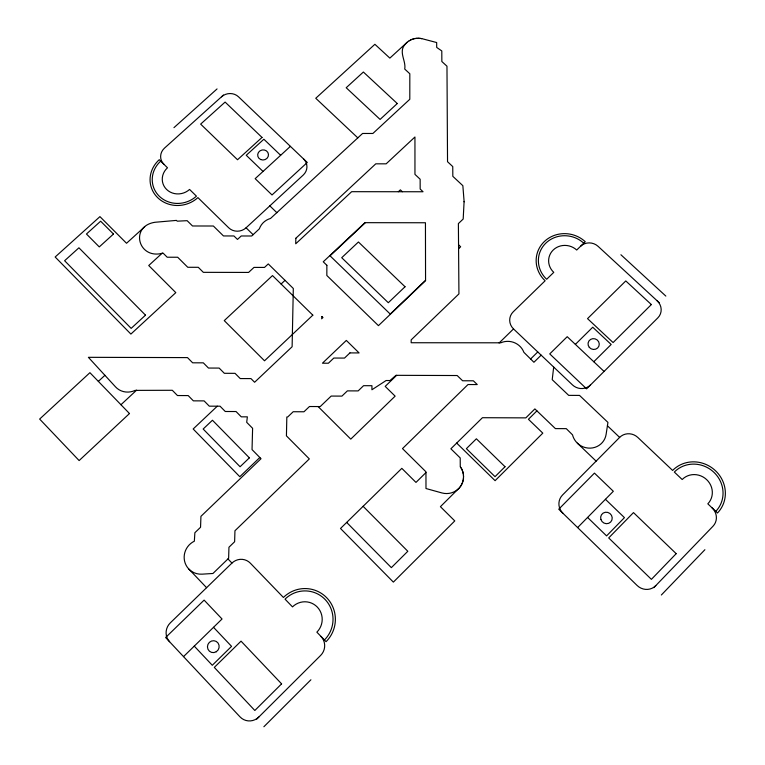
<?xml version="1.0" encoding="UTF-8"?>
<svg xmlns="http://www.w3.org/2000/svg" width="765" height="765" viewBox="0 0 765 765"><rect width="100%" height="100%" fill="white"/><g stroke="black" fill="none" stroke-linecap="round" stroke-linejoin="round"><path stroke-width="1.15" d="M463.504 478.049L463.408 478.88M463.533 477.217L463.552 476.385M541.151 355.161L533.932 362.266L523.901 352.359A16.926 16.294 14.5 0 0 500.779 342.806L411.178 342.739L411.178 339.87L458.933 293.894L458.388 223.59L463.188 219.029L464.106 201.453M553.688 367.066L552.215 379.679L568.701 395.371L579.535 395.409L607.936 422.404L606.11 434.386A17.27 16.61 27.9 0 1 594.902 447.353A17.27 16.61 27.9 0 1 577.604 443.384L576.418 442.17A17.27 16.61 27.9 0 1 572.526 434.845L566.282 428.649L555.4 428.61L534.878 408.912L525.842 417.872L482.438 417.709L450.881 448.787L460.205 457.939L460.272 466.736C465.464 473.497 464.307 484.035 457.709 489.457A17.222 16.954 19 0 1 441.874 492.928L425.99 488.529L425.952 471.804L402.495 448.596L468.017 384.537L477.264 384.566L473.372 380.807L462.605 380.769L457.174 375.529L395.974 375.328L389.997 380.54L386.096 380.53L371.914 389.768L371.943 385.713L363.576 385.684L358.154 390.905L347.387 390.877L341.945 396.107L331.178 396.069L320.239 406.559L309.462 406.521L303.973 411.771L293.186 411.733L287.678 417.002L286.827 416.992L286.426 435.849L309.328 458.924L234.951 530.757L234.626 541.744L228.955 547.233L228.63 558.278L212.938 573.482L202.075 574.161A17.614 17.098 -47.9 0 1 189.624 569.82L188.439 568.634A17.614 17.098 -47.9 0 1 194.348 541.19L194.874 532.727L200.554 527.267L200.937 516.337L261.018 458.723L252.039 449.6L252.603 428.304L246.693 422.318L247.372 416.849L241.271 416.829L236.041 411.532L225.264 411.494L220.052 406.196L209.294 406.167L204.102 400.889L193.363 400.85L188.19 395.582L177.461 395.543L172.307 390.284L135.147 390.38A17.002 16.151 -29.2 0 1 115.572 386.927L88.386 357.322L187.502 357.609L192.646 362.811L203.318 362.839L208.472 368.051L219.163 368.08L224.346 373.301L235.046 373.339L240.248 378.57L250.958 378.599L254.602 382.261L292.115 346.746L293.311 288.472L268.266 263.925L264.508 267.425L253.99 267.406L248.596 272.426L203.347 272.34L198.269 267.301L187.769 267.281L177.681 257.241L167.2 257.222L163.041 253.072C138.35 260.253 129.237 226.258 154.941 222.28L176.457 220.397L177.231 221.171L187.138 220.683L192.512 225.981L213.368 226.01L223.476 235.945L233.937 235.964L237.475 239.435L241.233 235.974L251.695 235.993L259.354 228.821A16.476 15.577 -11.1 0 1 270.542 218.446L362.581 133.464L372.88 133.473L409.801 99.278L409.82 73.765L404.723 69.06C406.301 60.703 397.934 51.666 405.412 44.045C409.457 39.139 416.447 37.179 422.529 38.814L436.672 42.544L436.691 47.411L441.797 50.949L441.845 61.516L446.97 66.211L447.535 161.711L452.756 166.579L452.823 176.323L462.854 185.685L464.126 201.807M463.284 479.703L463.112 480.516M462.911 481.328L462.653 482.113M462.376 482.897L462.041 483.662M461.687 484.417L461.276 485.144M460.846 485.851L460.367 486.54M459.87 487.209L459.325 487.841M458.761 488.453L440.42 506.669L454.773 520.917L393.363 582.108L340.502 528.481L401.826 468.352L415.978 482.409L425.952 472.579M661.352 594.998L704.89 549.71M653.798 587.673L713.018 526.205A13.349 12.661 39.5 0 0 712.119 507.903M577.623 527.573L613.329 491.273L594.443 473.114L558.746 509.194L637.14 585.502A13.464 12.89 45.4 0 0 655.796 585.607M715.772 511.364A28.582 27.129 37.2 0 0 713.908 472.301A28.582 27.129 37.2 0 0 674.328 472.062L682.189 479.512A17.681 16.782 37.2 0 1 706.678 479.645A17.681 16.782 37.2 0 1 707.826 503.829L717.494 512.999A30.935 29.366 37.2 0 0 715.466 470.714A30.935 29.366 37.2 0 0 672.626 470.446L637.838 437.465A13.043 12.479 31.3 0 0 619.64 437.398L562.485 495.07A13.139 12.728 36.1 0 0 562.925 513.267M263.877 726.75L310.906 679.779M256.715 719.129L320.669 655.395A13.454 13.196 -74 0 0 320.946 636.384M536.915 410.862L528.433 419.287L542.806 433.133L495.089 480.678L456.686 443.078M593.793 361.74L611.168 344.48L592.741 327.219L575.366 344.384M530.556 359.043L537.766 351.948M499.115 342.978L513.516 328.921A12.613 12.068 13.5 0 1 513.229 311.814L545.12 280.774A29.204 27.578 13.9 0 1 544.183 241.702A29.204 27.578 13.9 0 1 585.263 241.702L576.705 250.031A16.687 15.759 13.9 0 0 553.21 250.012A16.687 15.759 13.9 0 0 553.764 272.359L546.659 279.273A26.976 25.484 13.9 0 1 545.789 243.174A26.976 25.484 13.9 0 1 583.743 243.184M183.523 656.609L222.041 618.99L204.112 600.114L165.613 637.513L239.99 716.843A13.741 13.282 -71.8 0 0 258.866 716.987M324.417 639.989A28.783 28.295 -68.2 0 0 325.068 599.435A28.783 28.295 -68.2 0 0 285.029 599.138L292.498 606.884A17.805 17.499 -68.2 0 1 317.284 607.056A17.805 17.499 -68.2 0 1 316.863 632.158L326.062 641.692A31.155 30.629 -68.2 0 0 326.76 597.8A31.155 30.629 -68.2 0 0 283.413 597.465L250.356 563.183A13.225 12.928 -51.5 0 0 231.948 563.078L170.327 622.853A13.493 13.024 -57.8 0 0 169.581 641.749M396.643 375.338L385.197 386.392L395.132 396.146L350.772 439.12L318.097 406.55M259.823 457.518L239.799 476.71L193.163 428.983L217.289 406.186M425.56 280.306L390.226 314.061L330.05 255.826L365.374 222.672M458.589 248.74L460.645 246.77L458.56 244.8M398.355 191.728L400.363 189.854L402.352 191.738M281.099 284.016L285.02 280.344M120.956 404.733L136.591 390.169M98.35 381.381L104.91 375.319M160.717 161.138A26.412 24.595 -15.9 0 0 159.235 196.175A26.412 24.595 -15.9 0 0 196.433 196.156L189.577 189.443A16.342 15.214 -15.9 0 1 166.588 189.443A16.342 15.214 -15.9 0 1 167.487 167.784L159.254 159.703A28.592 26.622 -15.9 0 0 157.647 197.638A28.592 26.622 -15.9 0 0 197.915 197.609L228.678 227.769A12.326 11.609 -13.5 0 0 246.072 227.798L303.208 175.08A12.211 11.427 -8.2 0 0 303.523 158.891M162.276 253.11L148.735 265.512L175.807 292.632L130.892 334.076L55.157 257.002L99.938 216.629L126.531 243.27L144.728 226.727M290.394 146.364L255.166 178.656L272.024 194.96L307.281 162.486L238.508 96.801A12.077 11.159 -11.1 0 0 221.506 96.811M223.447 95.051L164.523 148.094A12.202 11.322 -15.5 0 0 163.825 164.188M173.951 127.65L217.05 88.931M407.2 42.247L389.863 58.111L374.888 44.294L315.763 98.264L357.81 137.872M409.17 40.784L409.667 40.497M410.509 40.038L411.034 39.79M411.914 39.407L412.469 39.216M413.387 38.919L413.951 38.776M414.898 38.556L415.481 38.47M416.437 38.336L417.03 38.298M418.006 38.26L418.589 38.269M419.564 38.317L420.148 38.384M421.113 38.518L421.687 38.633M620.912 254.755L665.837 296.084M659.191 302.682L598.115 246.359A12.517 11.791 15.2 0 0 580.511 246.33M604.073 371.436L567.219 336.696L549.748 353.908L586.602 388.849L657.843 317.858A12.709 11.972 21.5 0 0 657.135 300.788M513.516 328.921L572.469 384.91A12.804 12.259 22.2 0 0 590.494 384.967M607.42 425.77L619.64 437.398M280.64 155.295L263.868 139.22L246.254 155.276L263.026 171.446M577.374 443.165L596.117 461.132M605.431 499.306L624.441 517.628L606.588 535.883L587.587 517.446M269.835 205.871L276.882 212.699M246.072 227.798L253.11 234.673M363.117 506.306L407.812 551.278L391.355 567.64L346.679 522.419M227.96 558.928L231.948 563.078M188.792 569.017L206.579 587.683M213.521 627.31L231.556 646.358L212.297 665.282L194.262 646.119M460.454 466.994L460.913 467.702M461.352 468.419L461.735 469.155M462.098 469.911L462.414 470.685M462.701 471.47L462.94 472.273M463.15 473.086L463.303 473.898M463.427 474.721L463.494 475.553M326.865 265.312L326.837 275.496L378.445 325.651L425.56 280.631L425.445 222.758L364.943 222.672L323.251 261.793L326.865 265.312M295.835 238.269L295.72 243.806L351.651 191.69L423.064 191.757L420.167 189.032L420.148 179.239L414.955 174.363L414.946 136.992L386.153 163.834L375.787 163.825L295.835 238.269M321.96 316.547L321.654 318.795L322.973 317.542L321.96 316.547M676.193 553.669L651.407 579.354L608.701 537.929L633.477 512.598L676.193 553.669M281.597 683.853L254.831 710.484L214.305 667.415L241.032 641.147L281.597 683.853M505.024 466.726L495.031 476.672L466.392 448.653L476.385 438.794L505.024 466.726M651.359 304.556L613.09 342.567L587.53 318.632L625.78 280.937L651.359 304.556M349.93 352.904L344.518 358.077L333.817 358.049L328.395 363.222L322.447 363.203L346.335 340.425L359.101 352.933L349.93 352.904M249.38 457.843L240.076 466.746L203.155 429.022L212.45 420.234L249.38 457.843M405.039 286.76L388.304 302.72L341.716 257.7L358.431 241.989L405.039 286.76M312.828 315.151L264.518 360.793L224.26 320.611L272.503 275.582L312.828 315.151M129.486 413.54L79.13 460.568L39.646 419.067L89.916 372.679L129.486 413.54M397.274 103.533L380.09 119.426L346.201 87.736L363.375 72.025L397.274 103.533M145.503 315.151L131.159 328.376L64.614 260.722L78.919 247.803L145.503 315.151M262.012 137.432L237.523 159.751L200.65 124.112L225.111 102.07L262.012 137.432M113.469 234.042L99.268 246.913L86.455 234.004L100.655 221.2L113.469 234.042M216.246 651.751A6.005 5.824 -61.7 0 0 216.237 641.424A6.005 5.824 -61.7 0 0 207.449 646.827A6.005 5.824 -61.7 0 0 216.246 651.751M260.731 159.55A5.412 5.049 -10.1 0 0 268.467 154.434A5.412 5.049 -10.1 0 0 260.033 150.82A5.412 5.049 -10.1 0 0 260.731 159.55M600.879 519.416A5.881 5.661 38.7 0 0 610.661 522.036A5.881 5.661 38.7 0 0 607.754 512.407A5.881 5.661 38.7 0 0 600.879 519.416M589.289 347.348A5.661 5.393 20.6 0 0 598.909 346.134A5.661 5.393 20.6 0 0 592.751 338.675A5.661 5.393 20.6 0 0 589.289 347.348"/></g></svg>
